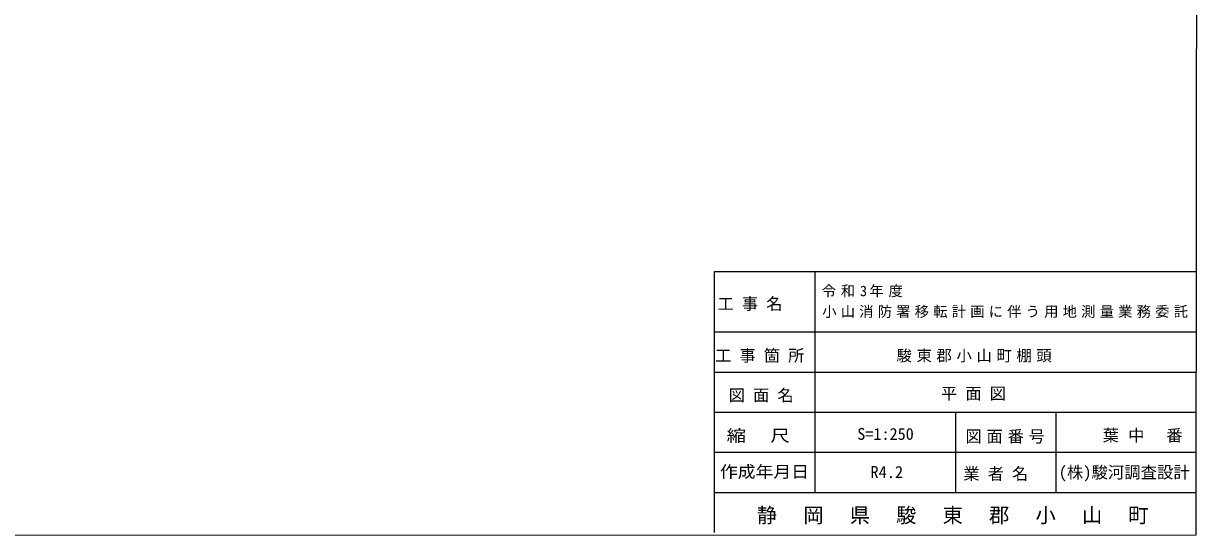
# Model space of a CAD drawing. Units: millimetres, scale not verified. Extents: x 5000 to 205306, y 4475 to 143512.
# Drawn here: x 133599 to 205306, y 5000 to 36250 of the extents above; entities that cross this region are included whole.
import ezdxf
from ezdxf.enums import TextEntityAlignment as Align

# ---------------------------------------------------------------- set-up
doc = ezdxf.new("R2010")
doc.units = ezdxf.units.MM
doc.header["$LTSCALE"] = 250
doc.layers.add('図枠', color=7, linetype='Continuous', lineweight=25)
doc.styles.add('ＭＳ ゴシック', font='')
doc.styles.get('ＭＳ ゴシック').set_extended_font_data('MS Gothic')

msp = doc.modelspace()

# ---------------------------------------------------------------- linework, layer by layer
at = {"layer": '図枠'}
for p, q in [((175765.5, 5177), (175765.5, 21103.7)), ((175765.5, 21103.7), (205168.5, 21103.7)), ((181891, 21103.7), (181891, 7627.2)), ((175765.5, 17428.2), (205168.5, 17428.2)), ((175765.5, 14978), (205168.5, 14978)), ((175765.5, 12527.7), (205168.5, 12527.7)), ((190467, 12527.7), (190467, 7627.2)), ((196592.5, 12527.7), (196592.5, 7627.2)), ((175765.5, 10077.5), (205168.5, 10077.5)), ((175765.5, 7627.2), (205168.5, 7627.2))]:
    msp.add_line(p, q, dxfattribs=at)
msp.add_lwpolyline([(5040.7, 5000), (205168.5, 5044), (205305.7, 143512), (5000, 143509.7)], close=True, dxfattribs=at)

# ---------------------------------------------------------------- texts
at = {"layer": '図枠', "style": 'ＭＳ ゴシック'}
for s, height, p in [('S=1:250', 724, (186206.5, 10621.5)), ('(株)駿河調査設計', 733.1, (200775.2, 8272.6)), ('R4.2', 733.1, (186285.2, 8287.2))]:
    msp.add_text(s, height=height, dxfattribs=at).set_placement(p, align=Align.BOTTOM_CENTER)
at = {"layer": '図枠', "style": 'ＭＳ ゴシック', "width": 1.1}
msp.add_text('作成年月日', height=725.8, dxfattribs=at).set_placement((178820.1, 8315), align=Align.BOTTOM_CENTER)
at = {"layer": '図枠', "attachment_point": 8, "style": 'ＭＳ ゴシック'}
for s, insert, char_height in [('\\T1.33;令和3年度', (184934.6, 19536.6), 641.5), ('\\T1.5;工事名', (178182, 18697.5), 725.8), ('\\T1.29;小山消防署移転計画に伴う用地測量業務委託', (193629.4, 18275.6), 641.5), ('\\T1.5;工事箇所', (178776.7, 15538.7), 725.8), ('\\T1.3;駿東郡小山町棚頭', (191752.1, 15560.3), 687.3), ('\\T1.5;図面名', (178863.2, 13116.2), 725.8), ('\\T1.5;平面図', (191819, 13228.2), 725.8), ('\\T1.5;\\W1.2;縮\\~尺', (178733.2, 10650.7), 725.8), ('\\T1.3;図面番号', (193656.6, 10607.5), 725.8), ('\\T1.57;葉中\\~番', (202178.1, 10665.2), 725.8), ('\\T1.5;業者名', (193180.9, 8329.2), 725.8), ('\\T2.29;静岡県駿東郡小山町', (191104.5, 5683.7), 907.3)]:
    msp.add_mtext(s, dxfattribs=dict(at, insert=insert, char_height=char_height))

doc.saveas('drawing.dxf')
